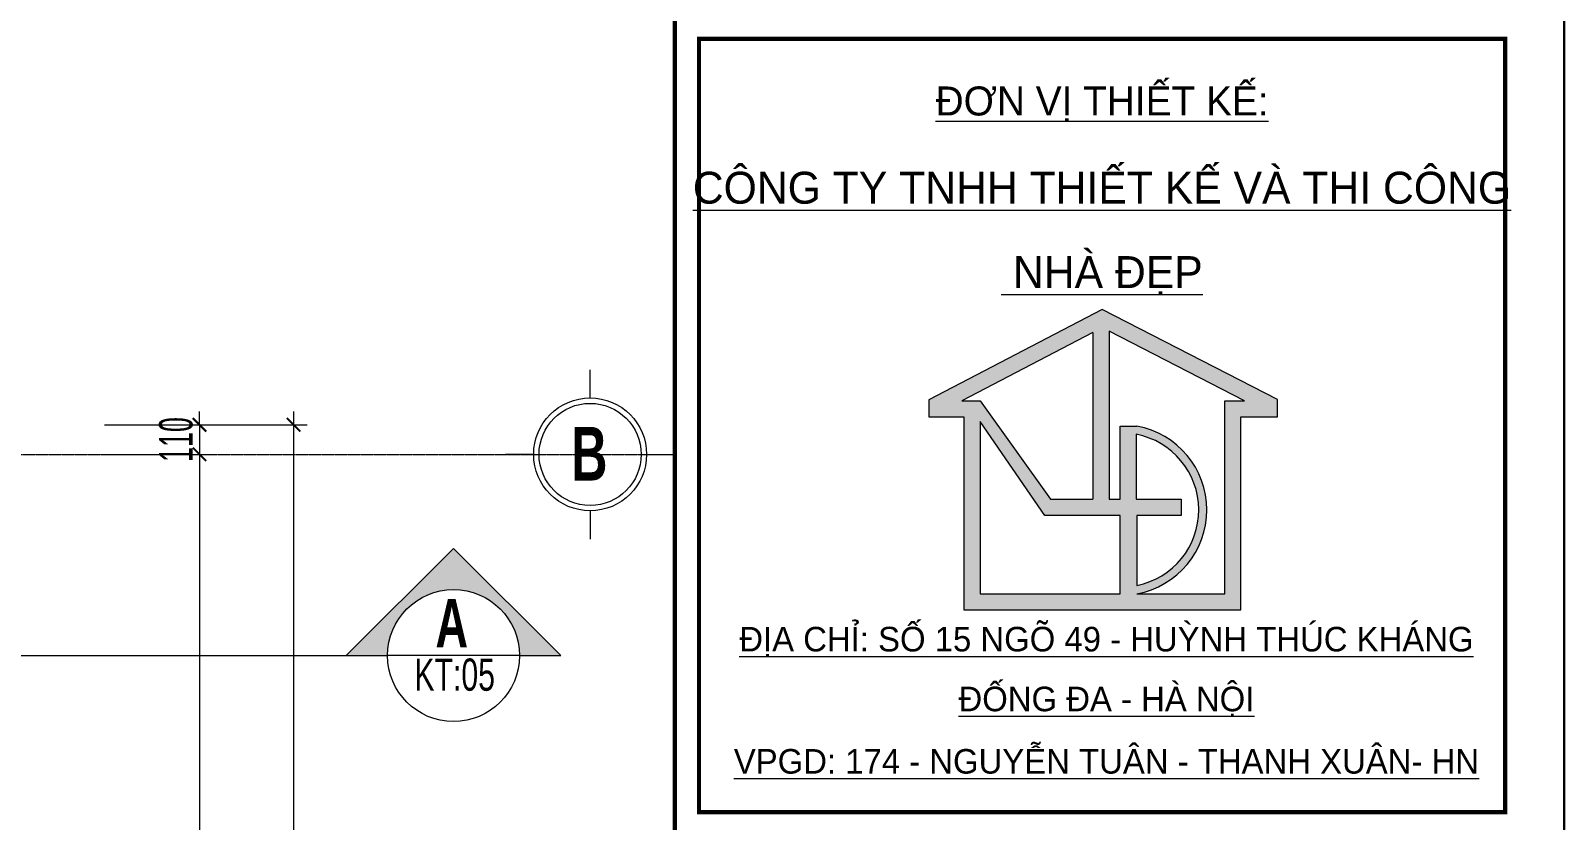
# Model space of a CAD drawing. Header units: millimetres. Extents: x 1336014 to 2939047, y -333549 to -60566.
# Drawn here: x 1407510 to 1413217, y -100030 to -97090 of the extents above; entities that cross this region are included whole.
import ezdxf
from ezdxf.enums import TextEntityAlignment as Align

# ---------------------------------------------------------------- set-up
doc = ezdxf.new("R2010")
doc.units = ezdxf.units.MM
doc.header["$MEASUREMENT"] = 0
doc.linetypes.add('CENTER2', pattern=[1.125, 0.75, -0.125, 0.125, -0.125])
for name, color, linetype, lineweight in [('02.Thay', 145, 'Continuous', 15), ('05.Text', 253, 'Continuous', 18), ('08.Dim', 156, 'Continuous', 15), ('09.Hatch', 250, 'Continuous', 5), ('10.truc', 250, 'CENTER2', 20), ('11.Khung bo', 32, 'Continuous', 50), ('12.Khung', 36, 'Continuous', 25), ('NN_KI HIEU', 22, 'Continuous', 18)]:
    doc.layers.add(name, color=color, linetype=linetype, lineweight=lineweight)
doc.layers.add('Tpl_Bound', color=1, linetype='Continuous', plot=False)
doc.styles.add('AVANTH', font='')
doc.styles.add('AVANTHB', font='')
doc.styles.add('TT5_Text Dim', font='hoatbif.shx', dxfattribs={"width": 0.6})
doc.styles.add('VnAvantH', font='')
doc.styles.get('AVANTH').set_extended_font_data('.VnAvantH')
doc.styles.get('AVANTHB').set_extended_font_data('.VnAvantH', bold=True)
doc.styles.get('VnAvantH').set_extended_font_data('.VnAvantH')
doc.dimstyles.new('TT5_Dim 1-50', dxfattribs={"dimscale": 50, "dimtxt": 2.5, "dimasz": 1, "dimexe": 1, "dimexo": 0.5, "dimgap": 0.5, "dimtad": 1, "dimdec": 0, "dimzin": 0, "dimdsep": 46, "dimtxsty": 'TT5_Text Dim', "dimblk": 'ARCHTICK', "dimcen": 0, "dimdle": 1, "dimclrd": 256, "dimclre": 256, "dimclrt": 1, "dimadec": 0, "dimazin": 0, "dimtfac": 0.015, "dimtdec": 0, "dimtix": 1, "dimtmove": 2, "dimatfit": 3, "dimldrblk": 'DOT', "dimfxl": 1, "dimtolj": 1, "dimtzin": 0, "dimlwd": -1, "dimlwe": -1, "dimarcsym": 1})

# ---------------------------------------------------------------- blocks, each defined once
blk = doc.blocks.new('100')
at = {"layer": '09.Hatch'}
h = blk.add_hatch(color=3, dxfattribs=at)
h.paths.add_polyline_path([(1897638.5, -927179.9), (1897638.5, -927286.8), (1897855.4, -927286.8), (1897855.4, -928484.2), (1898823.6, -928484.2), (1899573.6, -928484.2), (1899573.6, -927286.9), (1899800.7, -927286.9), (1899800.7, -927178.9), (1898712.6, -926620.5)])
h.paths.add_polyline_path([(1898756.1, -926755.6), (1899595.9, -927186.6), (1899473.2, -927186.6), (1899473.2, -928383.9), (1898928.6, -928383.9, 0.834181), (1898928.6, -927344.4), (1898823.6, -927344.4), (1898823.6, -927796.6), (1898756.1, -927796.6)], flags=16)
h.paths.add_polyline_path([(1898655.7, -927796.5), (1898393.2, -927796.5), (1897955.8, -927186.4), (1897843.2, -927186.4), (1898655.7, -926763.3)], flags=16)
h.paths.add_polyline_path([(1898928.6, -928332.8), (1898928.6, -927897.8), (1899202.3, -927897.8), (1899202.3, -927797.5), (1898924.2, -927797.5), (1898924.2, -927394.6, -0.822042)], flags=16)
h.paths.add_polyline_path([(1898357.1, -927897.8), (1898823.6, -927897.8), (1898823.6, -928383.9), (1897955.8, -928383.9), (1897955.8, -927315.8)], flags=16)
at = {"layer": '05.Text'}
for p, q in [((1898712.6, -926620.5), (1897638.5, -927179.9)), ((1899800.7, -927178.9), (1898712.6, -926620.5)), ((1899800.7, -927178.9), (1898712.6, -926620.5)), ((1899800.7, -927178.9), (1898712.6, -926620.5)), ((1898655.7, -926763.3), (1897843.2, -927186.4)), ((1898655.7, -926763.3), (1897843.2, -927186.4)), ((1898655.7, -926763.3), (1897843.2, -927186.4)), ((1898655.7, -926763.3), (1898655.7, -927796.5)), ((1898655.7, -926763.3), (1898655.7, -927796.5)), ((1898655.7, -926763.3), (1898655.7, -927796.5)), ((1899595.9, -927186.6), (1898756.1, -926755.6)), ((1898756.1, -926755.6), (1898756.1, -927796.6)), ((1899595.9, -927186.6), (1898756.1, -926755.6)), ((1898756.1, -926755.6), (1898756.1, -927796.6)), ((1899595.9, -927186.6), (1898756.1, -926755.6)), ((1898756.1, -926755.6), (1898756.1, -927796.6)), ((1897638.5, -927179.9), (1897638.5, -927286.8)), ((1897843.2, -927186.4), (1897955.8, -927186.4)), ((1897955.8, -927186.4), (1897955.8, -927186.4)), ((1897955.8, -927186.4), (1898393.2, -927796.5)), ((1899473.2, -928383.9), (1899473.2, -927186.6)), ((1899473.2, -927186.6), (1899595.9, -927186.6)), ((1899473.2, -928383.9), (1899473.2, -927186.6)), ((1899473.2, -927186.6), (1899595.9, -927186.6)), ((1899473.2, -928383.9), (1899473.2, -927186.6)), ((1899473.2, -927186.6), (1899595.9, -927186.6)), ((1899800.7, -927286.9), (1899800.7, -927178.9)), ((1899800.7, -927286.9), (1899800.7, -927178.9)), ((1899800.7, -927286.9), (1899800.7, -927178.9)), ((1897638.5, -927286.8), (1897855.4, -927286.8)), ((1897855.4, -927286.8), (1897855.4, -928484.2)), ((1897955.8, -927315.8), (1897955.8, -928383.9)), ((1898357.1, -927897.8), (1897955.8, -927315.8)), ((1898823.6, -927796.6), (1898823.6, -927344.4)), ((1898823.6, -927796.6), (1898823.6, -927344.4)), ((1898823.6, -927344.4), (1898928.6, -927344.4)), ((1899573.6, -928484.2), (1899573.6, -927286.9)), ((1899573.6, -927286.9), (1899800.7, -927286.9)), ((1898924.2, -927394.6), (1898924.2, -927797.5)), ((1898393.2, -927796.5), (1898655.7, -927796.5)), ((1898756.1, -927796.6), (1898823.6, -927796.6)), ((1898924.2, -927797.5), (1899202.3, -927797.5)), ((1899202.3, -927797.5), (1899202.3, -927897.8)), ((1898823.6, -927897.8), (1898357.1, -927897.8)), ((1898823.6, -928383.9), (1898823.6, -927897.8)), ((1899202.3, -927897.8), (1898928.6, -927897.8)), ((1898928.6, -927897.8), (1898928.6, -928332.8)), ((1897955.8, -928383.9), (1898823.6, -928383.9)), ((1898928.6, -928383.9), (1899473.2, -928383.9)), ((1897855.4, -928484.2), (1898823.6, -928484.2)), ((1898823.6, -928484.2), (1899573.6, -928484.2))]:
    blk.add_line(p, q, dxfattribs=at)
for radius, start, end in [(528.3, 280.33157, 79.66843), (478.1, 281.42979, 79.11639), (478.1, 281.42979, 79.11639), (478.1, 281.42979, 79.11639)]:
    blk.add_arc((1898833.9, -927864.1), radius, start, end, dxfattribs=at)
at = {"layer": '11.Khung bo', "const_width": 26.7}
for points in [[(1860913, -945239.8), (1860913, -916940.1), (1896062.6, -916940.1), (1896062.6, -945239.8)], [(1860913, -945239.8), (1860913, -916940.1), (1896062.6, -916940.1), (1896062.6, -945239.8)], [(1860913, -945239.8), (1860913, -916940.1), (1896062.6, -916940.1), (1896062.6, -945239.8)], [(1896212.6, -929740), (1901212.6, -929740), (1901212.6, -924940), (1896212.6, -924940)], [(1896212.6, -929740), (1901212.6, -929740), (1901212.6, -924940), (1896212.6, -924940)], [(1896212.6, -929740), (1901212.6, -929740), (1901212.6, -924940), (1896212.6, -924940)]]:
    blk.add_lwpolyline(points, close=True, dxfattribs=at)
at = {"layer": '12.Khung'}
blk.add_lwpolyline([(1901579.2, -945939.8), (1901579.2, -916240.1), (1859579.6, -916240.1), (1859579.6, -945939.8)], close=True, dxfattribs=at)
blk.add_lwpolyline([(1901579.2, -945939.8), (1901579.2, -916240.1), (1859579.6, -916240.1), (1859579.6, -945939.8)], close=True, dxfattribs=at)
blk.add_lwpolyline([(1901579.2, -945939.8), (1901579.2, -916240.1), (1859579.6, -916240.1), (1859579.6, -945939.8)], close=True, dxfattribs=at)
at = {"layer": '05.Text', "style": 'VnAvantH'}
for s, height, p in [('%%U®¬n vÞ thiÕt kÕ:', 179.998, (1898712.6, -925416.4)), ('%%Uc«ng ty tnhh thiÕt kÕ vµ thi c«ng', 197.998, (1898711.5, -925963.6)), ('%%U nhµ ®Ñp', 197.998, (1898711.5, -926487.1)), ('%%U®Þa chØ: sè 15 ngâ 49 - huúnh thóc kh¸ng', 152.459, (1898739.3, -928741.9)), ('%%U®èng ®a - hµ néi', 152.459, (1898739.3, -929113.1)), ('%%Uvpgd: 174 - nguyÔn tu©n - thanh xu©n- hn', 152.459, (1898739.3, -929500.1))]:
    blk.add_text(s, height=height, dxfattribs=at).set_placement(p, align=Align.CENTER)
blk = doc.blocks.new('_ARCHTICK')
at = {"const_width": 0.15}
blk.add_lwpolyline([(-0.5, -0.5), (0.5, 0.5)], dxfattribs=at)
blk = doc.blocks.new('*D2414')
at = {"layer": '08.Dim', "transparency": 16777216}
for p, q in [((1407784.3, -98557.3), (1408188.4, -98557.3)), ((1408138.4, -98557.3), (1408138.4, -98507.3)), ((1408138.4, -98557.3), (1408138.4, -98667.3)), ((1407784.3, -98667.3), (1408188.4, -98667.3)), ((1408138.4, -98667.3), (1408138.4, -98717.3))]:
    blk.add_line(p, q, dxfattribs=at)
at = {"layer": 'Defpoints', "color": 0, "transparency": 16777216}
for p in [(1407759.3, -98557.3), (1407759.3, -98667.3), (1408138.4, -98667.3)]:
    blk.add_point(p, dxfattribs=at)
at = {"layer": '08.Dim', "transparency": 16777216, "xscale": 50, "yscale": 50, "zscale": 50}
for p, rotation in [((1408138.4, -98557.3), 270), ((1408138.4, -98667.3), 90)]:
    blk.add_blockref('_ARCHTICK', p, dxfattribs=dict(at, rotation=rotation))
at = {"layer": '08.Dim', "color": 1, "transparency": 16777216, "insert": (1408050.9, -98612.3), "char_height": 125, "attachment_point": 5, "rotation": 90, "style": 'TT5_Text Dim'}
blk.add_mtext('\\A1;110', dxfattribs=at)
blk = doc.blocks.new('_DOT')
blk.add_line((-0.5, 0), (-1, 0))
at = {"const_width": 0.5}
blk.add_lwpolyline([(-0.25, 0, 1), (0.25, 0, 1)], format="xyb", close=True, dxfattribs=at)
blk = doc.blocks.new('*D2415')
at = {"layer": '08.Dim', "transparency": 16777216}
for p, q in [((1407784.3, -98667.3), (1408188.4, -98667.3)), ((1408138.4, -98617.3), (1408138.4, -102497.3)), ((1407784.3, -102447.3), (1408188.4, -102447.3))]:
    blk.add_line(p, q, dxfattribs=at)
at = {"layer": 'Defpoints', "color": 0, "transparency": 16777216}
for p in [(1407759.3, -98667.3), (1407759.3, -102447.3), (1408138.4, -102447.3)]:
    blk.add_point(p, dxfattribs=at)
at = {"layer": '08.Dim', "transparency": 16777216, "xscale": 50, "yscale": 50, "zscale": 50}
for p, rotation in [((1408138.4, -98667.3), 90), ((1408138.4, -102447.3), 270)]:
    blk.add_blockref('_ARCHTICK', p, dxfattribs=dict(at, rotation=rotation))
at = {"layer": '08.Dim', "color": 1, "transparency": 16777216, "insert": (1408050.9, -100557.3), "char_height": 125, "attachment_point": 5, "rotation": 90, "style": 'TT5_Text Dim'}
blk.add_mtext('\\A1;3780', dxfattribs=at)
blk = doc.blocks.new('*D2417')
at = {"layer": '08.Dim', "transparency": 16777216}
for p, q in [((1407784.3, -98557.3), (1408538.4, -98557.3)), ((1408488.4, -98507.3), (1408488.4, -102607.3)), ((1407784.3, -102557.3), (1408538.4, -102557.3))]:
    blk.add_line(p, q, dxfattribs=at)
at = {"layer": 'Defpoints', "color": 0, "transparency": 16777216}
for p in [(1407759.3, -98557.3), (1407759.3, -102557.3), (1408488.4, -102557.3)]:
    blk.add_point(p, dxfattribs=at)
at = {"layer": '08.Dim', "transparency": 16777216, "xscale": 50, "yscale": 50, "zscale": 50}
for p, rotation in [((1408488.4, -98557.3), 90), ((1408488.4, -102557.3), 270)]:
    blk.add_blockref('_ARCHTICK', p, dxfattribs=dict(at, rotation=rotation))
at = {"layer": '08.Dim', "color": 1, "transparency": 16777216, "insert": (1408400.9, -100557.3), "char_height": 125, "attachment_point": 5, "rotation": 90, "style": 'TT5_Text Dim'}
blk.add_mtext('\\A1;4000', dxfattribs=at)
blk = doc.blocks.new('DANHTRUC')
for p, q in [((980383, -947347), (980383, -947137)), ((979963, -947767), (979753, -947767)), ((980803, -947767), (981013, -947767)), ((980383, -948187), (980383, -948397))]:
    blk.add_line(p, q)
for radius in [420, 380]:
    blk.add_circle((980383, -947767), radius)

msp = doc.modelspace()

# ---------------------------------------------------------------- hatches: boundary and pattern name
at = {"layer": '09.Hatch'}
msp.add_hatch(color=256, dxfattribs=at).paths.add_polyline_path([(1409329.2, -99416.6), (1409483, -99416.6), (1409083.8, -99017.4), (1408684.6, -99416.6), (1408838.3, -99416.6, -0.414214), (1409083.8, -99171.1, -0.414214)])

# ---------------------------------------------------------------- linework, layer by layer
at = {"layer": '02.Thay'}
for p, q in [((1409083.8, -99017.4), (1408684.6, -99416.6)), ((1409083.8, -99017.4), (1409483, -99416.6)), ((1408684.6, -99416.6), (1408838.3, -99416.6)), ((1409329.2, -99416.6), (1408838.3, -99416.6)), ((1409329.2, -99416.6), (1409483, -99416.6))]:
    msp.add_line(p, q, dxfattribs=at)
msp.add_circle((1409083.8, -99416.6), 245.5, dxfattribs=at)
at = {"layer": '10.truc'}
msp.add_line((1389117.3, -98667.3), (1409907.1, -98667.3), dxfattribs=at)
at = {"layer": 'NN_KI HIEU', "ltscale": 2}
msp.add_line((1389615.6, -99416.6), (1408684.6, -99416.6), dxfattribs=at)
at = {"layer": 'Tpl_Bound', "color": 1}
msp.add_lwpolyline([(1388017.3, -109719.8), (1388017.3, -91900), (1413217, -91900), (1413217, -109719.8)], close=True, dxfattribs=at)

# ---------------------------------------------------------------- block references
at = {"layer": '05.Text'}
for name, p, xscale, yscale, zscale in [('100', (272269.5, 457844.1), 0.6, 0.6, 0.6), ('DANHTRUC', (919400.4, 375216), 0.5, 0.5, 0.5)]:
    msp.add_blockref(name, p, dxfattribs=dict(at, xscale=xscale, yscale=yscale, zscale=zscale))

# ---------------------------------------------------------------- texts
at = {"layer": '05.Text', "style": 'AVANTHB', "width": 0.7}
msp.add_text('B', height=200, dxfattribs=at).set_placement((1409521.3, -98765))
at = {"layer": '05.Text', "width": 0.7}
for s, height, style, p in [('a', 180, 'AVANTHB', (1409077, -99296.3)), ('KT:05', 120, 'AVANTH', (1409087.9, -99487.4))]:
    msp.add_text(s, height=height, dxfattribs=dict(at, style=style)).set_placement(p, align=Align.MIDDLE_CENTER)

# ---------------------------------------------------------------- dimensions: what is measured, and where the dimension line sits
at = {"layer": '08.Dim'}
for base, p1, p2, picture, middle in [((1408138.4, -98667.3), (1407759.3, -98557.3), (1407759.3, -98667.3), '*D2414', (1408050.9, -98612.3)), ((1408488.4, -102557.3), (1407759.3, -98557.3), (1407759.3, -102557.3), '*D2417', (1408400.9, -100557.3)), ((1408138.4, -102447.3), (1407759.3, -98667.3), (1407759.3, -102447.3), '*D2415', (1408050.9, -100557.3))]:
    dim = msp.add_linear_dim(base=base, p1=p1, p2=p2, angle=90, dimstyle='TT5_Dim 1-50', dxfattribs=at)
    dim.commit()
    dim.dimension.update_dxf_attribs({"geometry": picture, "text_midpoint": middle})

doc.saveas('drawing.dxf')
